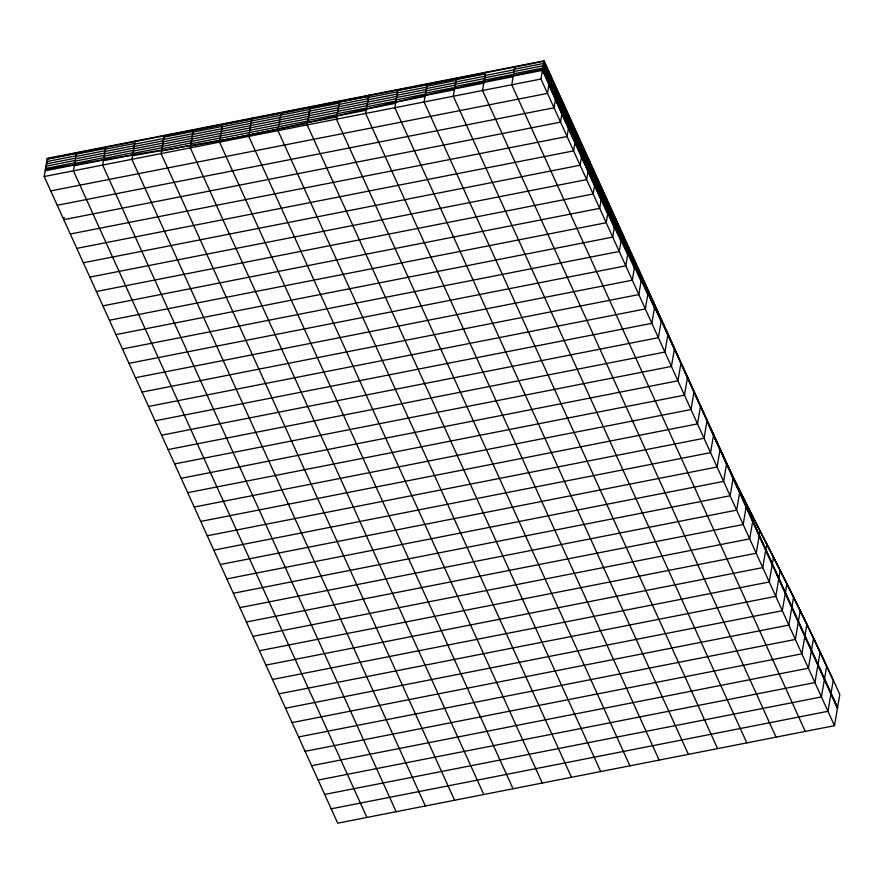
<?xml version="1.0" encoding="UTF-8"?>
<svg xmlns="http://www.w3.org/2000/svg" width="884" height="884" viewBox="0 0 884 884"><rect width="100%" height="100%" fill="white"/><g stroke="black" fill="none" stroke-linecap="round" stroke-linejoin="round"><path stroke-width="1.33" d="M720.029 449.724C759.036 531.792 802.849 611.496 839.8 694.559L834.485 725.676L337.71 823.181L44.2 176.535L47.316 158.324L544.091 60.819L837.59 707.465M45.946 168.756L46.333 166.457M46.73 164.148L47.128 161.838M64.156 217.342L63.77 219.652L560.544 122.136L563.649 103.925M76.532 152.589L73.427 170.8L366.926 817.446M105.76 146.855L102.643 165.065L396.154 811.711M134.976 141.12L131.871 159.33L425.37 805.976M164.203 135.385L161.087 153.595L454.597 800.241M193.419 129.65L190.314 147.86L483.813 794.506M222.646 123.915L219.53 142.125L513.04 788.76M251.863 118.18L248.758 136.39L542.257 783.025M281.09 112.445L277.974 130.655L571.484 777.29M310.306 106.71L307.201 124.909L600.7 771.555M339.533 100.975L336.417 119.174L629.927 765.82M368.75 95.24L365.644 113.439L659.155 760.085M397.977 89.494L394.861 107.704L688.371 754.35M427.193 83.759L424.088 101.969L717.598 748.615M456.42 78.024L453.304 96.234L746.814 742.88M485.647 72.289L482.531 90.5L776.041 737.145M514.864 66.554L511.748 84.765L805.258 731.411M834.485 725.676L540.975 79.03L544.091 60.819M550.61 75.184L547.494 93.395L50.719 190.911M557.13 89.56L554.014 107.771L57.25 205.276M570.18 118.301L567.064 136.512L70.289 234.017M576.699 132.666L573.583 150.877L76.809 248.382M583.219 147.042L580.114 165.242L83.339 262.758M589.739 161.407L586.633 179.618L89.859 277.123M596.269 175.783L593.153 193.983L96.378 291.499M602.789 190.148L599.672 208.359L102.898 305.864M609.308 204.513L606.203 222.724L109.428 320.24M615.828 218.889L612.722 237.1L115.948 334.605M622.358 233.254L619.242 251.465L122.467 348.97M628.878 247.63L625.761 265.841L128.987 363.346M635.397 261.995L632.292 280.206L135.517 377.711M641.928 276.372L638.812 294.571L142.037 392.087M648.447 290.737L645.331 308.947L148.556 406.452M654.967 305.102L651.851 323.312L155.076 420.828M661.486 319.478L658.381 337.688L161.606 435.193M668.017 333.843L664.901 352.053L168.126 449.569M674.536 348.219L671.42 366.429L174.645 463.934M681.056 362.584L677.94 380.794L181.165 478.299M687.575 376.96L684.47 395.159L187.695 492.675M694.106 391.325L690.99 409.535L194.215 507.04M700.625 405.701L697.509 423.9L200.734 521.416M707.145 420.066L704.029 438.276L207.265 535.781M713.664 434.431L710.559 452.641L213.784 550.157M720.195 448.807L717.079 467.017L220.304 564.522M726.714 463.172L723.598 481.382L226.823 578.887M733.234 477.548L730.129 495.758L233.354 593.263M739.875 491.228L736.648 510.123L239.873 607.628M706.99 420.983L726.593 463.89L746.571 504.554L743.168 524.488L246.393 622.005M713.51 435.359L733.212 477.703L753.301 517.759L749.687 538.864L252.912 636.37M760.03 530.886L756.218 553.229L259.443 650.746M746.571 504.554L766.771 544.014L762.737 567.605L265.962 665.111M753.301 517.759L773.5 557.163L769.257 581.97L272.482 679.487M780.218 570.379L775.776 596.346L279.001 693.852M766.771 544.014L786.926 583.672L782.307 610.711L285.532 708.217M773.5 557.163L793.611 597.065L788.826 625.076L292.052 722.593M800.285 610.59L795.346 639.452L298.571 736.958M786.926 583.672L806.915 624.281L801.865 653.817L305.091 751.334M793.611 597.065L813.523 638.193L808.396 668.194L311.621 765.699M820.087 652.326L814.915 682.559L318.141 780.075M190.624 146.004C309.057 125.661 424.795 92.787 542.61 69.46L575.086 142.081L614.866 224.558M47.239 158.788L544.003 61.283L837.513 707.918M47.15 159.253L76.378 153.518M164.048 136.313L368.595 96.157M427.038 84.687L485.482 73.217M339.334 102.157L368.551 96.411M397.789 90.621L427.005 84.886M76.256 154.203L105.483 148.468M456.144 79.659L485.36 73.925M163.894 137.186L193.11 131.451M309.941 108.854L339.169 103.119M105.351 149.208L134.578 143.462M368.363 97.516L397.59 91.781M192.988 132.18L222.215 126.445M426.773 86.245L456 80.51M280.626 115.174L309.842 109.439M514.411 69.195L543.638 63.46L563.207 106.577M222.16 126.777L280.604 115.307M134.445 144.236L163.673 138.501M485.095 75.505L514.311 69.77M46.764 161.562L75.98 155.827M338.937 104.456L368.164 98.721M397.391 92.919L426.618 87.184M75.869 156.501L105.085 150.766M455.746 81.958L484.973 76.223M163.496 139.495L192.723 133.76M309.555 111.152L338.771 105.417M367.976 99.815L397.192 94.08M104.964 151.507L134.18 145.772M192.602 134.478L221.818 128.744M426.375 88.555L455.603 82.82M514.024 71.505L543.24 65.77L562.81 108.876M309.444 111.738L221.762 129.075M46.366 163.871L75.593 158.137M134.048 146.545L163.275 140.81M484.697 77.803L513.924 72.068M396.993 95.229L426.221 89.494M338.539 106.765L367.766 101.03M75.471 158.811L104.699 153.076M455.359 84.267L484.576 78.532M163.109 141.794L192.325 136.059M309.157 113.461L338.373 107.726M367.578 102.124L396.794 96.389M104.566 153.816L133.793 148.081M425.989 90.853L455.205 85.118M192.204 136.788L221.42 131.053M513.626 73.803L542.842 68.068L562.412 111.185M221.365 131.385L309.057 114.047M45.968 166.17L75.195 160.435M133.661 148.855L162.877 143.12M484.31 80.112L513.527 74.378M396.607 97.527L425.823 91.792M338.152 109.064L367.368 103.329M75.074 161.12L104.301 155.385M454.962 86.566L484.178 80.831M162.711 144.103L191.927 138.368M308.759 115.771L337.986 110.025M367.18 104.422L396.408 98.688M104.168 156.114L133.396 150.379M425.591 93.163L454.818 87.428M191.806 139.097L221.033 133.351M513.228 76.112L542.456 70.377L562.025 113.484M220.978 133.694L308.66 116.356M45.581 168.479L74.797 162.744M133.263 151.153L162.49 145.418M483.913 82.422L513.129 76.687M337.754 111.373L366.982 105.638M396.209 99.837L425.436 94.102M74.687 163.418L103.903 157.683M454.564 88.875L483.791 83.14M162.313 146.412L191.541 140.678M308.372 118.069L337.589 112.334M103.782 158.424L132.998 152.689M366.794 106.732L396.01 100.997M191.419 141.396L220.635 135.661M425.193 95.461L454.42 89.726M279.046 124.39L308.273 118.655M220.58 135.992L279.024 124.522M132.865 153.462L162.092 147.727M45.183 170.778L74.411 165.043M337.356 113.671L366.584 107.936M395.811 102.146L425.038 96.411M74.289 165.728L103.516 159.993M161.927 148.711L191.143 142.976M307.975 120.379L337.191 114.644M103.384 160.722L132.611 154.987M366.396 109.041L395.612 103.295M191.021 143.705L220.238 137.97M278.648 126.699L307.875 120.964M220.182 138.302L278.626 126.832M132.478 155.761L219.851 140.269M336.97 115.981L366.186 110.246M161.529 151.02L190.745 145.285M307.577 122.677L336.804 116.942M278.261 128.998L307.477 123.263M219.796 140.6L278.239 129.13M44.2 176.535L540.975 79.03M324.66 794.44L821.435 696.935L826.65 666.426L806.915 624.281M331.18 808.816L827.954 711.3L833.225 680.503L813.523 638.193M45.427 169.374L161.695 150.026M562.091 113.064C596.844 193.021 639.408 269.277 674.381 349.136M621.562 237.918L661.331 320.395M667.851 334.771C629.728 250.47 585.075 169.253 549.108 83.947M609.153 205.442L837.435 708.382M550.942 77.726L552.644 81.472M558.887 95.207L561.439 100.842M563.705 105.837L564.843 108.334M566.821 112.699L568.523 116.456M572.202 124.567L574.478 129.583M580.147 142.07L583.551 149.562M588.943 161.429L591.495 167.065M594.612 173.927L595.75 176.435M602.579 191.353L622.148 234.459M632.325 257.023L635.452 263.907M641.121 276.394L642.823 280.14M646.79 288.88L647.917 291.377M615.573 220.392L648.171 292.361M595.926 177.772L615.496 220.878M641.563 278.46L661.133 321.577M589.308 163.982L641.464 279.068M550.102 78.124L602.291 193.077M634.9 264.935L654.469 308.041M602.192 193.651L621.75 236.768M615.187 222.691L647.773 294.659M595.529 180.071L615.098 223.177M601.695 194.182L602.833 196.679M588.91 166.291L641.066 281.377M549.715 80.433L601.894 195.386M601.794 195.961L621.364 239.067M614.789 225L634.358 268.106M595.142 182.38L614.7 225.486M588.512 168.59L627.651 254.791M549.318 82.742L601.496 197.696M555.826 97.218L594.954 183.441M601.396 198.27L620.966 241.376M594.744 184.679L614.314 227.796M588.125 170.899L607.684 214.005M548.92 85.041L601.109 199.994M555.428 99.527L594.556 185.75"/></g></svg>
